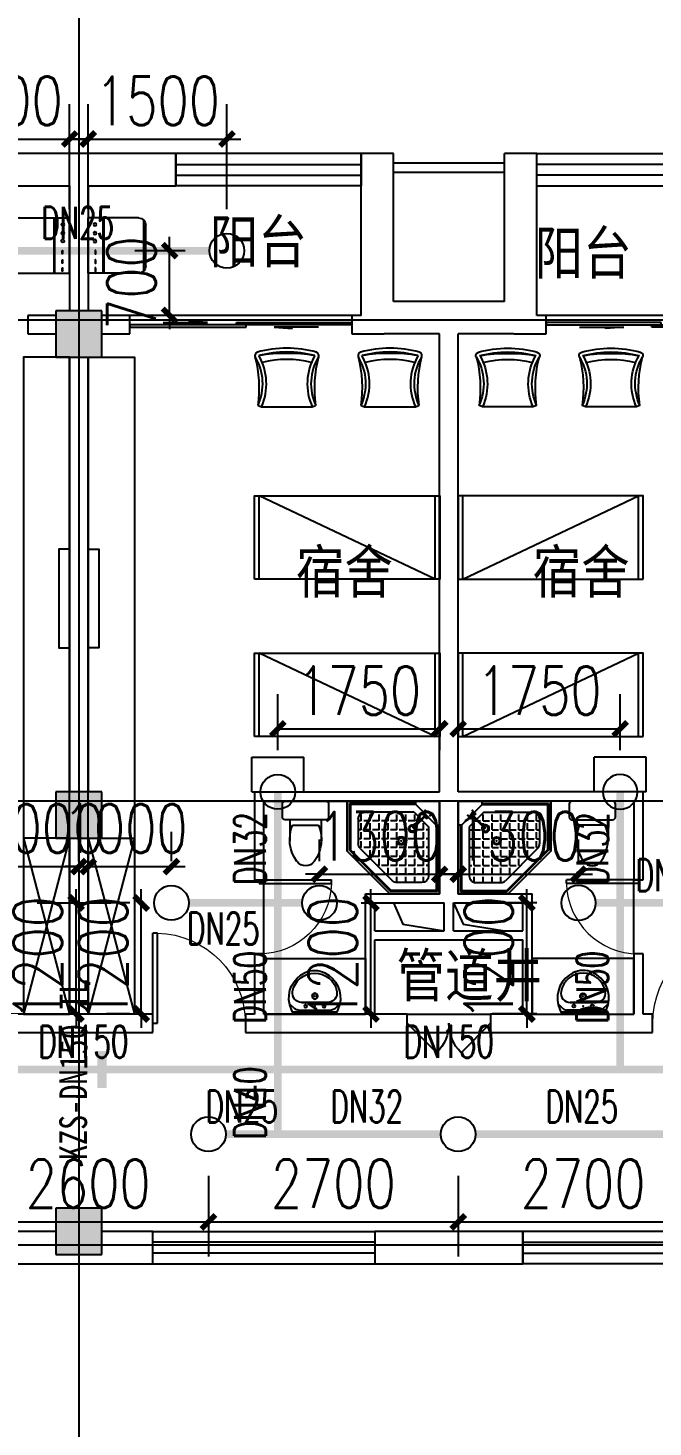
# Model space of a CAD drawing. Extents: x 0 to 2838408, y -923048 to 203859.
# Drawn here: x 2748213 to 2754969, y -343139 to -328018 of the extents above; entities that cross this region are included whole.
import ezdxf
from ezdxf.enums import TextEntityAlignment as Align

# ---------------------------------------------------------------- set-up
doc = ezdxf.new("R2010")
doc.units = 0
doc.header["$LTSCALE"] = 1000
for name, color, linetype in [('A-Fixt', 81, 'Continuous'), ('CLAYER', 7, 'Continuous'), ('COLUMN', 9, 'Continuous'), ('DIM_喷淋', 3, 'Continuous'), ('DOOR_FIRE', 4, 'Continuous'), ('DOTE', 8, 'Continuous'), ('E2-栏杆', 92, 'Continuous'), ('EQUIP_喷头', 7, 'Continuous'), ('PIPE-喷淋', 6, 'Continuous'), ('PUB_HATCH', 8, 'Continuous'), ('PUB_TEXT', 7, 'Continuous'), ('TEXT_喷淋', 7, 'Continuous'), ('TWT_DIM', 3, 'Continuous'), ('WALL', 9, 'Continuous'), ('WINDOW', 4, 'Continuous'), ('XREF', 8, 'Continuous'), ('抗震支吊架', 2, 'Continuous'), ('洁具', 213, 'Continuous'), ('配景', 3, 'Continuous')]:
    doc.layers.add(name, color=color, linetype=linetype)
doc.styles.add('_TCH_DIM_T3', font='SIMPLEX', dxfattribs={"width": 0.75, "bigfont": 'HZTXT'})
doc.styles.add('_TWT_PIPEDN', font='SIMPLEX', dxfattribs={"width": 0.8, "height": 2.3, "bigfont": 'HZTXT'})
doc.styles.add('kzcad', font='', dxfattribs={"width": 0.8})
doc.styles.get("Standard").update_dxf_attribs({"font": 'geniso.shx', "bigfont": 'hztxt.shx'})
doc.styles.get('kzcad').set_extended_font_data('SimSun')
doc.dimstyles.new('_TWT_ARCH&&150', dxfattribs={"dimtxt": 525, "dimasz": 150, "dimexe": 375, "dimexo": 450, "dimgap": 150, "dimtad": 1, "dimdec": 0, "dimzin": 0, "dimdsep": 46, "dimtxsty": '_TCH_DIM_T3', "dimblk": 'ARCHTICK', "dimcen": 0.09, "dimclrt": 7, "dimazin": 2, "dimtfac": 1, "dimtdec": 0, "dimtix": 1, "dimtmove": 2, "dimatfit": 3, "dimfxl": 1, "dimtolj": 1, "dimtzin": 0, "dimarcsym": 0})

# ---------------------------------------------------------------- blocks, each defined once
blk = doc.blocks.new('单人床')
at = {"layer": 'A-Fixt'}
for p, q in [((47774, 13973), (48674, 13973)), ((47774, 12073), (48674, 13973)), ((47774, 12073), (48674, 12073))]:
    blk.add_line(p, q, dxfattribs=at)
blk.add_lwpolyline([(47774, 14023), (48674, 14023), (48674, 12023), (47774, 12023), (47774, 14023)], dxfattribs=at)
blk = doc.blocks.new('CH_AP01')
for p, q in [((-311, 17), (-275, 0)), ((-275, 0), (275, 0)), ((275, 0), (311, 17))]:
    blk.add_line(p, q)
for centre, radius, start, end in [((0, -579), 1213, 74.7104, 105.2896), ((-307, 555), 37.8, 100.1859, 202.8359), ((-1658, 202), 1360, 352.1659, 14.4283), ((-824, 250), 563, 335.5038, 31.0903), ((0, -579), 1173, 75.0287, 104.9713), ((0, -1278), 1857, 80.611, 99.389), ((-824, 250), 603, 335.5038, 30.2691), ((0, -579), 1093, 75.8767, 104.1233), ((824, 250), 603, 149.7309, 204.4962), ((824, 250), 563, 148.9097, 204.4962), ((1658, 202), 1360, 165.5717, 187.8341), ((307, 555), 37.8, 337.1641, 79.8141)]:
    blk.add_arc(centre, radius, start, end)
blk = doc.blocks.new('A$C61295E98')
at = {"color": 3}
for p, q in [((544, 598), (0, 598)), ((0, 598), (0, 0)), ((161, 598), (161, 0)), ((170, 0), (170, 598)), ((603, 572), (603, 26)), ((624, 518), (624, 80)), ((544, 0), (0, 0))]:
    blk.add_line(p, q, dxfattribs=at)
for points in [[(82, 540), (75, 540), (75, 577), (82, 577)], [(82, 453), (75, 453), (75, 490), (82, 490)], [(82, 353), (75, 353), (75, 389), (82, 389)]]:
    blk.add_lwpolyline(points, close=True, dxfattribs=at)
for centre in [(74, 250), (74, 164), (74, 71)]:
    blk.add_circle(centre, 15.7, dxfattribs=at)
for centre, start, end in [((544, 518), 360, 90), ((544, 80), 270, 0)]:
    blk.add_arc(centre, 80, start, end, dxfattribs=at)
blk = doc.blocks.new('宿舍')
at = {"layer": 'A-Fixt'}
for p, q in [((47854, 13802), (48354, 15702)), ((48354, 13802), (47854, 15702)), ((47854, 13802), (48354, 13802))]:
    blk.add_line(p, q, dxfattribs=at)
for points in [[(47854, 8602), (48354, 8602), (48354, 15702), (47854, 15702)], [(47854, 10676), (47970, 10676), (47970, 11743), (47854, 11743)]]:
    blk.add_lwpolyline(points, close=True, dxfattribs=at)
at = {"xscale": -1, "rotation": 90}
for p in [(63677, 60475), (63677, 58775)]:
    blk.add_blockref('单人床', p, dxfattribs=at)
at = {"layer": 'A-Fixt', "xscale": -1, "rotation": 180}
for p in [(50002, 9140), (51117, 9140)]:
    blk.add_blockref('CH_AP01', p, dxfattribs=at)
at = {"layer": '配景', "color": 252}
blk.add_blockref('A$C61295E98', (47854, 7097), dxfattribs=at)
blk = doc.blocks.new('1F平面-CAD导入_dwg_Drawing4_t3_dwg_$plan$00001613-474159-1F-927810-1F')
at = {"layer": '洁具'}
for p, q in [((-200, 170), (-430, 170)), ((-30, 250), (-170, 250)), ((-260, -140), (-260, 140)), ((-200, -170), (-200, -220)), ((-170, -250), (-30, -250))]:
    blk.add_line(p, q, dxfattribs=at)
for points in [[(-200, 220), (-200, 170), (-200, -170), (-430, -170)], [(0, -220), (0, 220)]]:
    blk.add_lwpolyline(points, dxfattribs=at)
for centre, radius, start, end in [((-413, -227), 398, 67.4505, 126.6381), ((-170, 220), 30, 90, 180), ((-30, 220), 30, 0, 90), ((-590, 0), 110, 123.4509, 236.5491), ((-413, 227), 398, 233.3619, 292.5495), ((-170, -220), 30, 180, 270), ((-30, -220), 30, 270, 0)]:
    blk.add_arc(centre, radius, start, end, dxfattribs=at)
blk = doc.blocks.new('$lvtry$00000169')
at = {"color": 0}
for p, q in [((259, -36), (259, 0)), ((259, -36), (36, -259)), ((276, -120), (120, -276)), ((144, -151), (291, -298)), ((151, -144), (298, -291)), ((259, -24), (976, -24)), ((259, -36), (964, -36)), ((270, -213), (270, -143)), ((276, -120), (808, -120)), ((366, -213), (366, -143)), ((462, -213), (462, -143)), ((558, -213), (558, -143)), ((655, -213), (655, -143)), ((751, -213), (751, -143)), ((847, -213), (847, -143)), ((964, -36), (976, -24)), ((964, -36), (964, -525)), ((976, -24), (976, -530)), ((36, -259), (0, -259)), ((24, -259), (24, -976)), ((36, -259), (36, -964)), ((120, -276), (120, -808)), ((173, -309), (173, -239)), ((183, -213), (205, -213)), ((220, -213), (243, -213)), ((270, -213), (340, -213)), ((270, -263), (270, -239)), ((366, -213), (436, -213)), ((366, -309), (366, -239)), ((462, -213), (532, -213)), ((462, -309), (462, -239)), ((558, -213), (628, -213)), ((558, -309), (558, -239)), ((655, -213), (725, -213)), ((655, -309), (655, -239)), ((751, -213), (821, -213)), ((751, -309), (751, -239)), ((847, -213), (880, -213)), ((847, -309), (847, -239)), ((880, -192), (880, -460)), ((120, -309), (147, -309)), ((120, -405), (147, -405)), ((173, -309), (243, -309)), ((173, -405), (173, -335)), ((173, -405), (243, -405)), ((173, -501), (173, -431)), ((270, -405), (270, -335)), ((270, -405), (340, -405)), ((270, -501), (270, -431)), ((334, -309), (340, -309)), ((366, -309), (436, -309)), ((366, -405), (366, -335)), ((366, -405), (379, -405)), ((366, -501), (366, -431)), ((462, -309), (532, -309)), ((462, -405), (462, -335)), ((462, -405), (532, -405)), ((462, -501), (462, -431)), ((558, -309), (628, -309)), ((558, -405), (558, -335)), ((558, -405), (628, -405)), ((558, -501), (558, -431)), ((655, -309), (725, -309)), ((655, -405), (655, -335)), ((655, -405), (725, -405)), ((655, -501), (655, -431)), ((751, -309), (821, -309)), ((751, -405), (751, -335)), ((751, -405), (821, -405)), ((751, -501), (751, -431)), ((847, -309), (880, -309)), ((847, -405), (847, -335)), ((847, -405), (880, -405)), ((847, -501), (847, -431)), ((120, -501), (147, -501)), ((120, -598), (147, -598)), ((173, -501), (243, -501)), ((173, -598), (173, -528)), ((173, -598), (243, -598)), ((270, -501), (340, -501)), ((270, -598), (270, -528)), ((270, -598), (340, -598)), ((366, -501), (436, -501)), ((366, -598), (366, -528)), ((366, -598), (436, -598)), ((462, -501), (532, -501)), ((462, -598), (462, -528)), ((462, -598), (532, -598)), ((859, -511), (511, -859)), ((964, -525), (525, -964)), ((976, -530), (530, -976)), ((558, -501), (628, -501)), ((558, -598), (558, -528)), ((558, -598), (628, -598)), ((655, -501), (725, -501)), ((655, -598), (655, -528)), ((655, -598), (725, -598)), ((751, -501), (821, -501)), ((751, -598), (751, -528)), ((751, -598), (773, -598)), ((847, -501), (867, -501)), ((964, -525), (976, -530)), ((120, -694), (147, -694)), ((173, -694), (173, -624)), ((173, -694), (243, -694)), ((173, -790), (173, -720)), ((270, -694), (270, -624)), ((270, -694), (340, -694)), ((270, -790), (270, -720)), ((366, -694), (366, -624)), ((366, -694), (436, -694)), ((366, -790), (366, -720)), ((462, -694), (462, -624)), ((462, -694), (532, -694)), ((462, -790), (462, -720)), ((558, -694), (558, -624)), ((558, -694), (628, -694)), ((558, -790), (558, -720)), ((655, -694), (655, -624)), ((655, -694), (676, -694)), ((120, -790), (147, -790)), ((173, -790), (243, -790)), ((173, -878), (173, -816)), ((192, -880), (460, -880)), ((270, -790), (340, -790)), ((270, -880), (270, -816)), ((366, -790), (436, -790)), ((366, -880), (366, -816)), ((462, -790), (532, -790)), ((462, -880), (462, -816)), ((558, -790), (580, -790)), ((36, -964), (24, -976)), ((24, -976), (530, -976)), ((36, -964), (525, -964)), ((525, -964), (530, -976))]:
    blk.add_line(p, q, dxfattribs=at)
blk.add_lwpolyline([(0, 0), (0, -1000), (540, -1000), (1000, -540), (1000, 0)], close=True)
for points in [[(0, 0), (0, -1000)], [(0, 0), (1000, 0)], [(1000, 0), (1000, -540)], [(190, -136), (178, -148), (162, -132), (174, -121)], [(136, -190), (148, -178), (132, -162), (121, -174)], [(1000, -540), (540, -1000)], [(0, -1000), (540, -1000)]]:
    blk.add_lwpolyline(points, close=True, dxfattribs=at)
for radius in [43.8, 31.1]:
    blk.add_circle((416, -428), radius, dxfattribs=at)
for centre, radius, start, end in [((808, -192), 72, 0, 90), ((296, -296), 40.6, 142.583, 128.4197), ((296, -296), 28.6, 145.828, 125.6599), ((808, -460), 72, 315, 0), ((192, -808), 72, 180, 270), ((460, -808), 72, 270, 315)]:
    blk.add_arc(centre, radius, start, end, dxfattribs=at)
for p in [(156, -102, 0), (103, -156, 0), (416, -428, 0)]:
    blk.add_point(p, dxfattribs=at)
blk = doc.blocks.new('$lvtry$00000178')
at = {"color": 0}
for p, q in [((-238, 0), (238, 0)), ((-214, -36), (-272, -91)), ((-180, -23), (180, -23)), ((-142, -105), (140, -105)), ((140, -105), (-142, -105)), ((216, -37), (268, -91))]:
    blk.add_line(p, q, dxfattribs=at)
blk.add_lwpolyline([(-104, -430, 0.224698), (110, -425, 0.348046), (269, -79), (239, 0), (-241, 0), (-271, -79, 0.356844)], format="xyb", close=True, dxfattribs=at)
for centre, radius in [((-100, -65), 16.3), ((1, -172), 31.6), ((100, -65), 16.3)]:
    blk.add_circle(centre, radius, dxfattribs=at)
at = {"color": 0, "lineweight": 13}
blk.add_circle((1, -172), 23, dxfattribs=at)
at = {"color": 0}
for centre, radius, start, end in [((-142, -205), 100, 90, 190.5602), ((-180, -73), 50, 90, 133.181), ((140, -205), 100, 349.4398, 90), ((180, -73), 50, 44.5607, 90), ((-1, -179), 243, 190.5602, 349.4398)]:
    blk.add_arc(centre, radius, start, end, dxfattribs=at)
for p in [(0, -65), (1, -172)]:
    blk.add_point(p, dxfattribs=at)
blk = doc.blocks.new('A$C70365C93')
at = {"layer": '洁具'}
blk.add_lwpolyline([(-1900, 2300), (-1900, 1700), (-800, 1700), (-800, 2300)], close=True, dxfattribs=at)
blk.add_blockref('$lvtry$00000178', (-1350, 2280), dxfattribs=at)
at = {"layer": '洁具', "rotation": 180}
blk.add_blockref('$lvtry$00000169', (0, 0), dxfattribs=at)
at = {"layer": '洁具', "extrusion": (0, 0, -1), "xscale": -1, "zscale": -1, "rotation": 90}
blk.add_blockref('1F平面-CAD导入_dwg_Drawing4_t3_dwg_$plan$00001613-474159-1F-927810-1F', (1450, 0), dxfattribs=at)
blk = doc.blocks.new('$WINLIB2D$00000001')
at = {"color": 0}
for points in [[(-0.5, 0.5), (-0.5, -0.5)], [(-0.5, 0.5), (0.5, 0.5)], [(0.5, -0.5), (0.5, 0.5)], [(0.5, 0.1667), (-0.5, 0.1667)], [(0.5, -0.1667), (-0.5, -0.1667)], [(-0.5, -0.5), (0.5, -0.5)]]:
    blk.add_lwpolyline(points, dxfattribs=at)
blk = doc.blocks.new('$DorLib2D$00000131')
at = {"color": 0, "linetype": 'Continuous'}
for p, q in [((0.15, 0.125), (0.2319, 0.1973)), ((0.2319, 0.1973), (0.2319, 0.125)), ((-0.5, 0.125), (-0.5, 0)), ((0.0192, 0.125), (-0.5, 0.125)), ((0.0192, 0), (0.0192, 0.125)), ((0.35, 0.125), (0.15, 0.125)), ((-0.5, 0), (0.0192, 0)), ((-0.024, 0), (0.5, 0)), ((-0.024, -0.125), (-0.024, 0)), ((0.5, 0), (0.5, -0.125)), ((-0.35, -0.125), (-0.15, -0.125)), ((-0.2319, -0.1973), (-0.2319, -0.125)), ((-0.15, -0.125), (-0.2319, -0.1973)), ((0.5, -0.125), (-0.024, -0.125))]:
    blk.add_line(p, q, dxfattribs=at)
blk = doc.blocks.new('$DorLib2D$00000116')
at = {"color": 0}
for p, q in [((-0.5, 0), (-0.146, 0.354)), ((0.5, 0), (0.146, 0.354))]:
    blk.add_line(p, q, dxfattribs=at)
for centre, start, end in [((-0.5, 0), 0, 45), ((0.5, 0), 135, 180)]:
    blk.add_arc(centre, 0.5, start, end, dxfattribs=at)
blk = doc.blocks.new('$DorLib2D$00000001')
for p, q in [((0.45, 0.975), (0.5, 0.975)), ((0.45, 0), (0.45, 0.975)), ((0.5, 0), (0.5, 0.975)), ((0.5, 0), (0.45, 0))]:
    blk.add_line(p, q)
at = {"lineweight": 13}
blk.add_arc((0.475, 0), 0.975, 91.4693, 180, dxfattribs=at)
blk = doc.blocks.new('2F1')
at = {"layer": 'PUB_HATCH'}
for points in [[(2412466.7, -331075.2), (2412466.7, -331575.2), (2412966.7, -331575.2), (2412966.7, -331075.2)], [(2412466.7, -336275.2), (2412466.7, -336775.2), (2412966.7, -336775.2), (2412966.7, -336275.2)], [(2412466.7, -340775.2), (2412466.7, -341275.2), (2412966.7, -341275.2), (2412966.7, -340775.2)]]:
    blk.add_hatch(color=256, dxfattribs=at).paths.add_polyline_path(points)
for points in [[(2416116.7, -337475.2), (2416220.3, -337705.5), (2416666.7, -337775.2)], [(2416766.7, -337475.2), (2416870.3, -337705.5), (2417316.7, -337775.2)]]:
    blk.add_lwpolyline(points)
at = {"layer": 'COLUMN'}
for p, q in [((2412466.7, -331075.2), (2412466.7, -331575.2)), ((2412966.7, -331075.2), (2412466.7, -331075.2)), ((2412966.7, -331575.2), (2412966.7, -331075.2)), ((2412466.7, -331575.2), (2412966.7, -331575.2)), ((2412466.7, -336275.2), (2412466.7, -336775.2)), ((2412966.7, -336275.2), (2412466.7, -336275.2)), ((2412966.7, -336775.2), (2412966.7, -336275.2)), ((2412466.7, -336775.2), (2412966.7, -336775.2)), ((2412466.7, -340775.2), (2412466.7, -341275.2)), ((2412966.7, -340775.2), (2412466.7, -340775.2)), ((2412966.7, -341275.2), (2412966.7, -340775.2)), ((2412466.7, -341275.2), (2412966.7, -341275.2))]:
    blk.add_line(p, q, dxfattribs=at)
at = {"layer": 'DOOR_FIRE'}
for p, q in [((2416266.7, -338675.2), (2417166.7, -338675.2)), ((2416266.7, -338875.2), (2417166.7, -338875.2))]:
    blk.add_line(p, q, dxfattribs=at)
at = {"layer": 'DOTE'}
for p, q in [((2412716.7, -327575.2), (2412716.7, -410775.2)), ((2453916.7, -331175.2), (2343216.7, -331175.2)), ((2453916.7, -331175.2), (2343216.7, -331175.2)), ((2453916.7, -336375.2), (2343216.7, -336375.2)), ((2453916.7, -341175.2), (2343216.7, -341175.2))]:
    blk.add_line(p, q, dxfattribs=at)
at = {"layer": 'E2-栏杆'}
for points in [[(2416116.7, -329475.2), (2417316.7, -329475.2)], [(2416116.7, -329575.2), (2417316.7, -329575.2)]]:
    blk.add_lwpolyline(points, dxfattribs=at)
at = {"layer": 'WALL'}
for p, q in [((2412716.7, -329375.2), (2411666.7, -329375.2)), ((2413766.7, -329375.2), (2412716.7, -329375.2)), ((2413766.7, -329725.2), (2413766.7, -329375.2)), ((2416116.7, -329375.2), (2415766.7, -329375.2)), ((2415766.7, -329375.2), (2415766.7, -329725.2)), ((2416116.7, -330975.2), (2416116.7, -329375.2)), ((2417666.7, -329375.2), (2417316.7, -329375.2)), ((2417316.7, -330975.2), (2417316.7, -329375.2)), ((2417666.7, -329725.2), (2417666.7, -329375.2)), ((2411666.7, -329725.2), (2412616.7, -329725.2)), ((2412616.7, -329725.2), (2412616.7, -331075.2)), ((2412816.7, -329725.2), (2413766.7, -329725.2)), ((2412816.7, -329725.2), (2412816.7, -331075.2)), ((2415766.7, -331125.2), (2415766.7, -329725.2)), ((2417666.7, -331125.2), (2417666.7, -329725.2)), ((2416716.7, -330975.2), (2416116.7, -330975.2)), ((2417316.7, -330975.2), (2416716.7, -330975.2)), ((2412466.7, -331125.2), (2412166.7, -331125.2)), ((2412166.7, -331125.2), (2412166.7, -331325.2)), ((2413266.7, -331125.2), (2412966.7, -331125.2)), ((2413266.7, -331325.2), (2413266.7, -331125.2)), ((2415766.7, -331125.2), (2415666.7, -331125.2)), ((2415666.7, -331125.2), (2415666.7, -331325.2)), ((2417766.7, -331125.2), (2417666.7, -331125.2)), ((2417766.7, -331325.2), (2417766.7, -331125.2)), ((2412166.7, -331325.2), (2412466.7, -331325.2)), ((2412966.7, -331325.2), (2413266.7, -331325.2)), ((2415666.7, -331325.2), (2416016.7, -331325.2)), ((2416616.7, -331325.2), (2416016.7, -331325.2)), ((2416616.7, -336275.2), (2416616.7, -331325.2)), ((2417416.7, -331325.2), (2416816.7, -331325.2)), ((2416816.7, -336275.2), (2416816.7, -331325.2)), ((2417416.7, -331325.2), (2417766.7, -331325.2)), ((2412616.7, -331575.2), (2412616.7, -336275.2)), ((2412816.7, -331575.2), (2412816.7, -336275.2)), ((2414616.7, -336275.2), (2416616.7, -336275.2)), ((2414616.7, -336275.2), (2414616.7, -337225.2)), ((2418816.7, -336275.2), (2416816.7, -336275.2)), ((2418816.7, -337225.2), (2418816.7, -336275.2)), ((2414716.7, -336375.2), (2416616.7, -336375.2)), ((2414716.7, -337225.2), (2414716.7, -336375.2)), ((2416616.7, -337375.2), (2416616.7, -336375.2)), ((2416816.7, -337375.2), (2416816.7, -336375.2)), ((2418716.7, -336375.2), (2416816.7, -336375.2)), ((2418716.7, -336375.2), (2418716.7, -337225.2)), ((2412616.7, -336775.2), (2412616.7, -338675.2)), ((2412816.7, -336775.2), (2412816.7, -338675.2)), ((2414616.7, -337225.2), (2414716.7, -337225.2)), ((2418716.7, -337225.2), (2418816.7, -337225.2)), ((2415816.7, -337375.2), (2416616.7, -337375.2)), ((2415816.7, -337875.2), (2415816.7, -337375.2)), ((2415916.7, -337475.2), (2416666.7, -337475.2)), ((2415916.7, -337775.2), (2415916.7, -337475.2)), ((2416666.7, -337775.2), (2416666.7, -337475.2)), ((2416766.7, -337475.2), (2417516.7, -337475.2)), ((2416766.7, -337775.2), (2416766.7, -337475.2)), ((2416816.7, -337375.2), (2417616.7, -337375.2)), ((2417516.7, -337775.2), (2417516.7, -337475.2)), ((2417616.7, -337875.2), (2417616.7, -337375.2)), ((2415916.7, -337775.2), (2416666.7, -337775.2)), ((2416766.7, -337775.2), (2417516.7, -337775.2)), ((2415816.7, -338675.2), (2415816.7, -337875.2)), ((2415916.7, -337875.2), (2416716.7, -337875.2)), ((2415916.7, -338675.2), (2415916.7, -337875.2)), ((2416716.7, -337875.2), (2417516.7, -337875.2)), ((2417516.7, -338675.2), (2417516.7, -337875.2)), ((2417616.7, -338675.2), (2417616.7, -337875.2)), ((2414716.7, -338025.2), (2414616.7, -338025.2)), ((2414616.7, -338025.2), (2414616.7, -338675.2)), ((2414716.7, -338675.2), (2414716.7, -338025.2)), ((2418816.7, -338025.2), (2418716.7, -338025.2)), ((2418716.7, -338025.2), (2418716.7, -338675.2)), ((2418816.7, -338675.2), (2418816.7, -338025.2)), ((2412616.7, -338675.2), (2411916.7, -338675.2)), ((2413516.7, -338675.2), (2412816.7, -338675.2)), ((2413516.7, -338875.2), (2413516.7, -338675.2)), ((2414616.7, -338675.2), (2414516.7, -338675.2)), ((2414516.7, -338675.2), (2414516.7, -338875.2)), ((2414716.7, -338675.2), (2415816.7, -338675.2)), ((2416266.7, -338675.2), (2415916.7, -338675.2)), ((2416266.7, -338875.2), (2416266.7, -338675.2)), ((2417516.7, -338675.2), (2417166.7, -338675.2)), ((2417166.7, -338675.2), (2417166.7, -338875.2)), ((2417616.7, -338675.2), (2418716.7, -338675.2)), ((2418916.7, -338675.2), (2418816.7, -338675.2)), ((2418916.7, -338875.2), (2418916.7, -338675.2)), ((2411916.7, -338875.2), (2412716.7, -338875.2)), ((2412716.7, -338875.2), (2413516.7, -338875.2)), ((2414516.7, -338875.2), (2414616.7, -338875.2)), ((2414616.7, -338875.2), (2415816.7, -338875.2)), ((2415816.7, -338875.2), (2416266.7, -338875.2)), ((2417166.7, -338875.2), (2417616.7, -338875.2)), ((2417616.7, -338875.2), (2418816.7, -338875.2)), ((2418816.7, -338875.2), (2418916.7, -338875.2)), ((2412466.7, -341025.2), (2411916.7, -341025.2)), ((2413516.7, -341025.2), (2412966.7, -341025.2)), ((2413516.7, -341375.2), (2413516.7, -341025.2)), ((2417516.7, -341025.2), (2415916.7, -341025.2)), ((2415916.7, -341025.2), (2415916.7, -341375.2)), ((2417516.7, -341375.2), (2417516.7, -341025.2)), ((2411916.7, -341375.2), (2412716.7, -341375.2)), ((2412716.7, -341375.2), (2413516.7, -341375.2)), ((2415916.7, -341375.2), (2417516.7, -341375.2))]:
    blk.add_line(p, q, dxfattribs=at)
at = {"layer": 'WINDOW'}
for p, q in [((2415666.7, -331125.2), (2413266.7, -331125.2)), ((2420166.7, -331125.2), (2417766.7, -331125.2)), ((2414716.7, -338025.2), (2414716.7, -337225.2)), ((2418716.7, -338025.2), (2418716.7, -337225.2))]:
    blk.add_line(p, q, dxfattribs=at)
at = {"rotation": 180}
for name, p in [('宿舍', (2460470.6, -322973.6)), ('宿舍', (2468470.6, -322973.6)), ('A$C70365C93', (2416816.7, -336375.2))]:
    blk.add_blockref(name, p, dxfattribs=at)
at = {"xscale": -1, "rotation": 180}
for name, p in [('宿舍', (2364962.9, -322973.6)), ('A$C70365C93', (2416616.7, -336375.2))]:
    blk.add_blockref(name, p, dxfattribs=at)
at = {"layer": 'DOOR_FIRE', "xscale": 900, "yscale": -900, "zscale": 200}
blk.add_blockref('$DorLib2D$00000116', (2416716.7, -338775.2), dxfattribs=at)
at = {"layer": 'WINDOW'}
for name, p, xscale, yscale, zscale, rotation in [('$WINLIB2D$00000001', (2414766.7, -329550.2), 2000, 350, 2000, 180), ('$DorLib2D$00000131', (2414466.7, -331225.2), 2400, -200, 2400, 180), ('$DorLib2D$00000131', (2418966.7, -331225.2), -2400, -200, -2400, 180), ('$DorLib2D$00000001', (2414666.7, -337625.2), 800, -800, 800, 90), ('$DorLib2D$00000001', (2418766.7, -337625.2), 800, 800, 800, 90)]:
    blk.add_blockref(name, p, dxfattribs=dict(at, xscale=xscale, yscale=yscale, zscale=zscale, rotation=rotation))
for name, p, xscale, yscale, zscale in [('$WINLIB2D$00000001', (2418666.7, -329550.2), 2000, -350, 2000), ('$DorLib2D$00000001', (2414016.7, -338775.2), -1000, 1000, -1000), ('$DorLib2D$00000001', (2419416.7, -338775.2), 1000, 1000, 1000), ('$WINLIB2D$00000001', (2414716.7, -341200.2), 2400, -350, 2400), ('$WINLIB2D$00000001', (2418716.7, -341200.2), -2400, -350, -2400)]:
    blk.add_blockref(name, p, dxfattribs=dict(at, xscale=xscale, yscale=yscale, zscale=zscale))
at = {"layer": 'CLAYER'}
blk.add_text('管道井', height=525, dxfattribs=at).set_placement((2416149.1, -338538.2))
at = {"layer": 'PUB_TEXT'}
for s, p in [('阳台', (2414131.5, -330607.1)), ('阳台', (2417643.2, -330729.3)), ('宿舍', (2415062.1, -334174.9)), ('宿舍', (2417620.8, -334174.9))]:
    blk.add_text(s, height=525, dxfattribs=at).set_placement(p)
blk = doc.blocks.new('_ArchTick')
at = {"color": 0, "linetype": 'ByBlock', "const_width": 0.4}
blk.add_lwpolyline([(-0.5, -0.5), (0.5, 0.5)], dxfattribs=at)
blk = doc.blocks.new('*D1830')
at = {"layer": 'Defpoints', "color": 0, "linetype": 'ByBlock', "transparency": 16777216}
for p in [(2750363, -329218), (2748863, -330425), (2750363, -330425)]:
    blk.add_point(p, dxfattribs=at)
at = {"layer": 'TWT_DIM', "color": 0, "linetype": 'ByBlock', "lineweight": -2, "transparency": 16777216}
for p, q in [((2748863, -329975), (2748863, -328843)), ((2750363, -329975), (2750363, -328843)), ((2748863, -329218), (2748713, -329218)), ((2748863, -329218), (2750363, -329218)), ((2750363, -329218), (2750513, -329218))]:
    blk.add_line(p, q, dxfattribs=at)
at = {"layer": 'TWT_DIM', "color": 0, "linetype": 'ByBlock', "lineweight": -2, "transparency": 16777216, "xscale": 150, "yscale": 150, "zscale": 150}
blk.add_blockref('_ArchTick', (2748863, -329218), dxfattribs=at)
at = {"layer": 'TWT_DIM', "color": 0, "linetype": 'ByBlock', "lineweight": -2, "transparency": 16777216, "xscale": 150, "yscale": 150, "zscale": 150, "rotation": 180}
blk.add_blockref('_ArchTick', (2750363, -329218), dxfattribs=at)
at = {"layer": 'TWT_DIM', "color": 7, "linetype": 'ByBlock', "transparency": 16777216, "insert": (2749613, -328805), "char_height": 525, "attachment_point": 5, "style": '_TCH_DIM_T3'}
blk.add_mtext('\\A1;1500', dxfattribs=at)
blk = doc.blocks.new('*D1831')
at = {"layer": 'Defpoints', "color": 0, "linetype": 'ByBlock', "transparency": 16777216}
for p in [(2749744, -330425), (2750363, -330425), (2750363, -331125)]:
    blk.add_point(p, dxfattribs=at)
at = {"layer": 'TWT_DIM', "color": 0, "linetype": 'ByBlock', "lineweight": -2, "transparency": 16777216}
for p, q in [((2749744, -330425), (2749744, -330275)), ((2749913, -330425), (2749369, -330425)), ((2749744, -331125), (2749744, -330425)), ((2749913, -331125), (2749369, -331125)), ((2749744, -331125), (2749744, -331275))]:
    blk.add_line(p, q, dxfattribs=at)
at = {"layer": 'TWT_DIM', "color": 0, "linetype": 'ByBlock', "lineweight": -2, "transparency": 16777216, "xscale": 150, "yscale": 150, "zscale": 150}
for p, rotation in [((2749744, -330425), 270), ((2749744, -331125), 90)]:
    blk.add_blockref('_ArchTick', p, dxfattribs=dict(at, rotation=rotation))
at = {"layer": 'TWT_DIM', "color": 7, "linetype": 'ByBlock', "transparency": 16777216, "insert": (2749331, -330775), "char_height": 525, "attachment_point": 5, "rotation": 90, "style": '_TCH_DIM_T3'}
blk.add_mtext('\\A1;700', dxfattribs=at)
blk = doc.blocks.new('*D1832')
at = {"layer": 'Defpoints', "color": 0, "linetype": 'ByBlock', "transparency": 16777216}
for p in [(2754163, -337165), (2752863, -337475), (2754163, -337475)]:
    blk.add_point(p, dxfattribs=at)
at = {"layer": 'TWT_DIM', "color": 0, "linetype": 'ByBlock', "lineweight": -2, "transparency": 16777216}
for p, q in [((2752863, -337025), (2752863, -336790)), ((2754163, -337025), (2754163, -336790)), ((2752863, -337165), (2752713, -337165)), ((2752863, -337165), (2754163, -337165)), ((2754163, -337165), (2754313, -337165))]:
    blk.add_line(p, q, dxfattribs=at)
at = {"layer": 'TWT_DIM', "color": 0, "linetype": 'ByBlock', "lineweight": -2, "transparency": 16777216, "xscale": 150, "yscale": 150, "zscale": 150}
blk.add_blockref('_ArchTick', (2752863, -337165), dxfattribs=at)
at = {"layer": 'TWT_DIM', "color": 0, "linetype": 'ByBlock', "lineweight": -2, "transparency": 16777216, "xscale": 150, "yscale": 150, "zscale": 150, "rotation": 180}
blk.add_blockref('_ArchTick', (2754163, -337165), dxfattribs=at)
at = {"layer": 'TWT_DIM', "color": 7, "linetype": 'ByBlock', "transparency": 16777216, "insert": (2753513, -336753), "char_height": 525, "attachment_point": 5, "style": '_TCH_DIM_T3'}
blk.add_mtext('\\A1;1300', dxfattribs=at)
blk = doc.blocks.new('*D1833')
at = {"layer": 'Defpoints', "color": 0, "linetype": 'ByBlock', "transparency": 16777216}
for p in [(2752663, -337165), (2751363, -337475), (2752663, -337475)]:
    blk.add_point(p, dxfattribs=at)
at = {"layer": 'TWT_DIM', "color": 0, "linetype": 'ByBlock', "lineweight": -2, "transparency": 16777216}
for p, q in [((2751363, -337025), (2751363, -336790)), ((2752663, -337025), (2752663, -336790)), ((2751363, -337165), (2751213, -337165)), ((2751363, -337165), (2752663, -337165)), ((2752663, -337165), (2752813, -337165))]:
    blk.add_line(p, q, dxfattribs=at)
at = {"layer": 'TWT_DIM', "color": 0, "linetype": 'ByBlock', "lineweight": -2, "transparency": 16777216, "xscale": 150, "yscale": 150, "zscale": 150}
blk.add_blockref('_ArchTick', (2751363, -337165), dxfattribs=at)
at = {"layer": 'TWT_DIM', "color": 0, "linetype": 'ByBlock', "lineweight": -2, "transparency": 16777216, "xscale": 150, "yscale": 150, "zscale": 150, "rotation": 180}
blk.add_blockref('_ArchTick', (2752663, -337165), dxfattribs=at)
at = {"layer": 'TWT_DIM', "color": 7, "linetype": 'ByBlock', "transparency": 16777216, "insert": (2752013, -336753), "char_height": 525, "attachment_point": 5, "style": '_TCH_DIM_T3'}
blk.add_mtext('\\A1;1300', dxfattribs=at)
blk = doc.blocks.new('*D1836')
at = {"layer": 'Defpoints', "color": 0, "linetype": 'ByBlock', "transparency": 16777216}
for p in [(2754613, -335593), (2752863, -336275), (2754613, -336275)]:
    blk.add_point(p, dxfattribs=at)
at = {"layer": 'TWT_DIM', "color": 0, "linetype": 'ByBlock', "lineweight": -2, "transparency": 16777216}
for p, q in [((2752863, -335825), (2752863, -335218)), ((2754613, -335825), (2754613, -335218)), ((2752863, -335593), (2754613, -335593))]:
    blk.add_line(p, q, dxfattribs=at)
at = {"layer": 'TWT_DIM', "color": 0, "linetype": 'ByBlock', "lineweight": -2, "transparency": 16777216, "xscale": 150, "yscale": 150, "zscale": 150, "rotation": 180}
blk.add_blockref('_ArchTick', (2752863, -335593), dxfattribs=at)
at = {"layer": 'TWT_DIM', "color": 0, "linetype": 'ByBlock', "lineweight": -2, "transparency": 16777216, "xscale": 150, "yscale": 150, "zscale": 150}
blk.add_blockref('_ArchTick', (2754613, -335593), dxfattribs=at)
at = {"layer": 'TWT_DIM', "color": 7, "linetype": 'ByBlock', "transparency": 16777216, "insert": (2753738, -335180), "char_height": 525, "attachment_point": 5, "style": '_TCH_DIM_T3'}
blk.add_mtext('\\A1;1750', dxfattribs=at)
blk = doc.blocks.new('*D1838')
at = {"layer": 'Defpoints', "color": 0, "linetype": 'ByBlock', "transparency": 16777216}
for p in [(2753605, -337475), (2754163, -337475), (2754163, -338675)]:
    blk.add_point(p, dxfattribs=at)
at = {"layer": 'TWT_DIM', "color": 0, "linetype": 'ByBlock', "lineweight": -2, "transparency": 16777216}
for p, q in [((2753605, -337475), (2753605, -337325)), ((2753713, -337475), (2753230, -337475)), ((2753605, -338675), (2753605, -337475)), ((2753713, -338675), (2753230, -338675)), ((2753605, -338675), (2753605, -338825))]:
    blk.add_line(p, q, dxfattribs=at)
at = {"layer": 'TWT_DIM', "color": 0, "linetype": 'ByBlock', "lineweight": -2, "transparency": 16777216, "xscale": 150, "yscale": 150, "zscale": 150}
for p, rotation in [((2753605, -337475), 270), ((2753605, -338675), 90)]:
    blk.add_blockref('_ArchTick', p, dxfattribs=dict(at, rotation=rotation))
at = {"layer": 'TWT_DIM', "color": 7, "linetype": 'ByBlock', "transparency": 16777216, "insert": (2753192, -338075), "char_height": 525, "attachment_point": 5, "rotation": 90, "style": '_TCH_DIM_T3'}
blk.add_mtext('\\A1;1200', dxfattribs=at)
blk = doc.blocks.new('*D1840')
at = {"layer": 'Defpoints', "color": 0, "linetype": 'ByBlock', "transparency": 16777216}
for p in [(2752663, -335593), (2750913, -336275), (2752663, -336275)]:
    blk.add_point(p, dxfattribs=at)
at = {"layer": 'TWT_DIM', "color": 0, "linetype": 'ByBlock', "lineweight": -2, "transparency": 16777216}
for p, q in [((2750913, -335825), (2750913, -335218)), ((2752663, -335825), (2752663, -335218)), ((2750913, -335593), (2752663, -335593))]:
    blk.add_line(p, q, dxfattribs=at)
at = {"layer": 'TWT_DIM', "color": 0, "linetype": 'ByBlock', "lineweight": -2, "transparency": 16777216, "xscale": 150, "yscale": 150, "zscale": 150, "rotation": 180}
blk.add_blockref('_ArchTick', (2750913, -335593), dxfattribs=at)
at = {"layer": 'TWT_DIM', "color": 0, "linetype": 'ByBlock', "lineweight": -2, "transparency": 16777216, "xscale": 150, "yscale": 150, "zscale": 150}
blk.add_blockref('_ArchTick', (2752663, -335593), dxfattribs=at)
at = {"layer": 'TWT_DIM', "color": 7, "linetype": 'ByBlock', "transparency": 16777216, "insert": (2751788, -335180), "char_height": 525, "attachment_point": 5, "style": '_TCH_DIM_T3'}
blk.add_mtext('\\A1;1750', dxfattribs=at)
blk = doc.blocks.new('*D1841')
at = {"layer": 'Defpoints', "color": 0, "linetype": 'ByBlock', "transparency": 16777216}
for p in [(2749763, -337082), (2748763, -337475), (2749763, -337475)]:
    blk.add_point(p, dxfattribs=at)
at = {"layer": 'TWT_DIM', "color": 0, "linetype": 'ByBlock', "lineweight": -2, "transparency": 16777216}
for p, q in [((2748763, -337025), (2748763, -336707)), ((2749763, -337025), (2749763, -336707)), ((2748763, -337082), (2748613, -337082)), ((2748763, -337082), (2749763, -337082)), ((2749763, -337082), (2749913, -337082))]:
    blk.add_line(p, q, dxfattribs=at)
at = {"layer": 'TWT_DIM', "color": 0, "linetype": 'ByBlock', "lineweight": -2, "transparency": 16777216, "xscale": 150, "yscale": 150, "zscale": 150}
blk.add_blockref('_ArchTick', (2748763, -337082), dxfattribs=at)
at = {"layer": 'TWT_DIM', "color": 0, "linetype": 'ByBlock', "lineweight": -2, "transparency": 16777216, "xscale": 150, "yscale": 150, "zscale": 150, "rotation": 180}
blk.add_blockref('_ArchTick', (2749763, -337082), dxfattribs=at)
at = {"layer": 'TWT_DIM', "color": 7, "linetype": 'ByBlock', "transparency": 16777216, "insert": (2749263, -336669), "char_height": 525, "attachment_point": 5, "style": '_TCH_DIM_T3'}
blk.add_mtext('\\A1;1000', dxfattribs=at)
blk = doc.blocks.new('*D1842')
at = {"layer": 'Defpoints', "color": 0, "linetype": 'ByBlock', "transparency": 16777216}
for p in [(2751363, -337475), (2751920, -337475), (2751363, -338675)]:
    blk.add_point(p, dxfattribs=at)
at = {"layer": 'TWT_DIM', "color": 0, "linetype": 'ByBlock', "lineweight": -2, "transparency": 16777216}
for p, q in [((2751920, -337475), (2751920, -337325)), ((2751813, -337475), (2752295, -337475)), ((2751920, -338675), (2751920, -337475)), ((2751813, -338675), (2752295, -338675)), ((2751920, -338675), (2751920, -338825))]:
    blk.add_line(p, q, dxfattribs=at)
at = {"layer": 'TWT_DIM', "color": 0, "linetype": 'ByBlock', "lineweight": -2, "transparency": 16777216, "xscale": 150, "yscale": 150, "zscale": 150}
for p, rotation in [((2751920, -337475), 270), ((2751920, -338675), 90)]:
    blk.add_blockref('_ArchTick', p, dxfattribs=dict(at, rotation=rotation))
at = {"layer": 'TWT_DIM', "color": 7, "linetype": 'ByBlock', "transparency": 16777216, "insert": (2751508, -338075), "char_height": 525, "attachment_point": 5, "rotation": 90, "style": '_TCH_DIM_T3'}
blk.add_mtext('\\A1;1200', dxfattribs=at)
blk = doc.blocks.new('*D1843')
at = {"layer": 'Defpoints', "color": 0, "linetype": 'ByBlock', "transparency": 16777216}
for p in [(2749436, -337475), (2749763, -337475), (2749763, -338675)]:
    blk.add_point(p, dxfattribs=at)
at = {"layer": 'TWT_DIM', "color": 0, "linetype": 'ByBlock', "lineweight": -2, "transparency": 16777216}
for p, q in [((2749436, -337475), (2749436, -337325)), ((2749313, -337475), (2749061, -337475)), ((2749436, -338675), (2749436, -337475)), ((2749313, -338675), (2749061, -338675)), ((2749436, -338675), (2749436, -338825))]:
    blk.add_line(p, q, dxfattribs=at)
at = {"layer": 'TWT_DIM', "color": 0, "linetype": 'ByBlock', "lineweight": -2, "transparency": 16777216, "xscale": 150, "yscale": 150, "zscale": 150}
for p, rotation in [((2749436, -337475), 270), ((2749436, -338675), 90)]:
    blk.add_blockref('_ArchTick', p, dxfattribs=dict(at, rotation=rotation))
at = {"layer": 'TWT_DIM', "color": 7, "linetype": 'ByBlock', "transparency": 16777216, "insert": (2749024, -338075), "char_height": 525, "attachment_point": 5, "rotation": 90, "style": '_TCH_DIM_T3'}
blk.add_mtext('\\A1;1200', dxfattribs=at)
blk = doc.blocks.new('*D1848')
at = {"layer": 'Defpoints', "color": 0, "linetype": 'ByBlock', "transparency": 16777216}
for p in [(2748663, -329218), (2747163, -330425), (2748663, -330425)]:
    blk.add_point(p, dxfattribs=at)
at = {"layer": 'TWT_DIM', "color": 0, "linetype": 'ByBlock', "lineweight": -2, "transparency": 16777216}
for p, q in [((2747163, -329975), (2747163, -328843)), ((2748663, -329975), (2748663, -328843)), ((2747163, -329218), (2747013, -329218)), ((2747163, -329218), (2748663, -329218)), ((2748663, -329218), (2748813, -329218))]:
    blk.add_line(p, q, dxfattribs=at)
at = {"layer": 'TWT_DIM', "color": 0, "linetype": 'ByBlock', "lineweight": -2, "transparency": 16777216, "xscale": 150, "yscale": 150, "zscale": 150}
blk.add_blockref('_ArchTick', (2747163, -329218), dxfattribs=at)
at = {"layer": 'TWT_DIM', "color": 0, "linetype": 'ByBlock', "lineweight": -2, "transparency": 16777216, "xscale": 150, "yscale": 150, "zscale": 150, "rotation": 180}
blk.add_blockref('_ArchTick', (2748663, -329218), dxfattribs=at)
at = {"layer": 'TWT_DIM', "color": 7, "linetype": 'ByBlock', "transparency": 16777216, "insert": (2747913, -328805), "char_height": 525, "attachment_point": 5, "style": '_TCH_DIM_T3'}
blk.add_mtext('\\A1;1500', dxfattribs=at)
blk = doc.blocks.new('*D1851')
at = {"layer": 'Defpoints', "color": 0, "linetype": 'ByBlock', "transparency": 16777216}
for p in [(2748863, -337082), (2747863, -337475), (2748863, -337475)]:
    blk.add_point(p, dxfattribs=at)
at = {"layer": 'TWT_DIM', "color": 0, "linetype": 'ByBlock', "lineweight": -2, "transparency": 16777216}
for p, q in [((2747863, -337025), (2747863, -336707)), ((2748863, -337025), (2748863, -336707)), ((2747863, -337082), (2747713, -337082)), ((2747863, -337082), (2748863, -337082)), ((2748863, -337082), (2749013, -337082))]:
    blk.add_line(p, q, dxfattribs=at)
at = {"layer": 'TWT_DIM', "color": 0, "linetype": 'ByBlock', "lineweight": -2, "transparency": 16777216, "xscale": 150, "yscale": 150, "zscale": 150}
blk.add_blockref('_ArchTick', (2747863, -337082), dxfattribs=at)
at = {"layer": 'TWT_DIM', "color": 0, "linetype": 'ByBlock', "lineweight": -2, "transparency": 16777216, "xscale": 150, "yscale": 150, "zscale": 150, "rotation": 180}
blk.add_blockref('_ArchTick', (2748863, -337082), dxfattribs=at)
at = {"layer": 'TWT_DIM', "color": 7, "linetype": 'ByBlock', "transparency": 16777216, "insert": (2748363, -336669), "char_height": 525, "attachment_point": 5, "style": '_TCH_DIM_T3'}
blk.add_mtext('\\A1;1000', dxfattribs=at)
blk = doc.blocks.new('*D1853')
at = {"layer": 'Defpoints', "color": 0, "linetype": 'ByBlock', "transparency": 16777216}
for p in [(2747863, -337475), (2748732, -337475), (2747863, -338675)]:
    blk.add_point(p, dxfattribs=at)
at = {"layer": 'TWT_DIM', "color": 0, "linetype": 'ByBlock', "lineweight": -2, "transparency": 16777216}
for p, q in [((2748732, -337475), (2748732, -337325)), ((2748313, -337475), (2749107, -337475)), ((2748732, -338675), (2748732, -337475)), ((2748313, -338675), (2749107, -338675)), ((2748732, -338675), (2748732, -338825))]:
    blk.add_line(p, q, dxfattribs=at)
at = {"layer": 'TWT_DIM', "color": 0, "linetype": 'ByBlock', "lineweight": -2, "transparency": 16777216, "xscale": 150, "yscale": 150, "zscale": 150}
for p, rotation in [((2748732, -337475), 270), ((2748732, -338675), 90)]:
    blk.add_blockref('_ArchTick', p, dxfattribs=dict(at, rotation=rotation))
at = {"layer": 'TWT_DIM', "color": 7, "linetype": 'ByBlock', "transparency": 16777216, "insert": (2748319, -338075), "char_height": 525, "attachment_point": 5, "rotation": 90, "style": '_TCH_DIM_T3'}
blk.add_mtext('\\A1;1200', dxfattribs=at)
blk = doc.blocks.new('*D2015')
at = {"layer": 'Defpoints', "color": 0, "linetype": 'ByBlock', "transparency": 16777216}
for p in [(2752863, -339975), (2755563, -339975), (2755563, -340922)]:
    blk.add_point(p, dxfattribs=at)
at = {"layer": 'DIM_喷淋', "color": 0, "linetype": 'ByBlock', "lineweight": -2, "transparency": 16777216}
for p, q in [((2752863, -340425), (2752863, -341297)), ((2755563, -340425), (2755563, -341297)), ((2752863, -340922), (2755563, -340922))]:
    blk.add_line(p, q, dxfattribs=at)
at = {"layer": 'DIM_喷淋', "color": 0, "linetype": 'ByBlock', "lineweight": -2, "transparency": 16777216, "xscale": 150, "yscale": 150, "zscale": 150, "rotation": 180}
blk.add_blockref('_ArchTick', (2752863, -340922), dxfattribs=at)
at = {"layer": 'DIM_喷淋', "color": 0, "linetype": 'ByBlock', "lineweight": -2, "transparency": 16777216, "xscale": 150, "yscale": 150, "zscale": 150}
blk.add_blockref('_ArchTick', (2755563, -340922), dxfattribs=at)
at = {"layer": 'DIM_喷淋', "color": 7, "linetype": 'ByBlock', "transparency": 16777216, "insert": (2754213, -340509), "char_height": 525, "attachment_point": 5, "style": '_TCH_DIM_T3'}
blk.add_mtext('\\A1;2700', dxfattribs=at)
blk = doc.blocks.new('*D2016')
at = {"layer": 'Defpoints', "color": 0, "linetype": 'ByBlock', "transparency": 16777216}
for p in [(2750163, -339975), (2752863, -339975), (2752863, -340922)]:
    blk.add_point(p, dxfattribs=at)
at = {"layer": 'DIM_喷淋', "color": 0, "linetype": 'ByBlock', "lineweight": -2, "transparency": 16777216}
for p, q in [((2750163, -340425), (2750163, -341297)), ((2752863, -340425), (2752863, -341297)), ((2750163, -340922), (2752863, -340922))]:
    blk.add_line(p, q, dxfattribs=at)
at = {"layer": 'DIM_喷淋', "color": 0, "linetype": 'ByBlock', "lineweight": -2, "transparency": 16777216, "xscale": 150, "yscale": 150, "zscale": 150, "rotation": 180}
blk.add_blockref('_ArchTick', (2750163, -340922), dxfattribs=at)
at = {"layer": 'DIM_喷淋', "color": 0, "linetype": 'ByBlock', "lineweight": -2, "transparency": 16777216, "xscale": 150, "yscale": 150, "zscale": 150}
blk.add_blockref('_ArchTick', (2752863, -340922), dxfattribs=at)
at = {"layer": 'DIM_喷淋', "color": 7, "linetype": 'ByBlock', "transparency": 16777216, "insert": (2751513, -340509), "char_height": 525, "attachment_point": 5, "style": '_TCH_DIM_T3'}
blk.add_mtext('\\A1;2700', dxfattribs=at)
blk = doc.blocks.new('*D2017')
at = {"layer": 'Defpoints', "color": 0, "linetype": 'ByBlock', "transparency": 16777216}
for p in [(2747563, -339975), (2750163, -339975), (2750163, -340922)]:
    blk.add_point(p, dxfattribs=at)
at = {"layer": 'DIM_喷淋', "color": 0, "linetype": 'ByBlock', "lineweight": -2, "transparency": 16777216}
for p, q in [((2747563, -340425), (2747563, -341297)), ((2750163, -340425), (2750163, -341297)), ((2747563, -340922), (2750163, -340922))]:
    blk.add_line(p, q, dxfattribs=at)
at = {"layer": 'DIM_喷淋', "color": 0, "linetype": 'ByBlock', "lineweight": -2, "transparency": 16777216, "xscale": 150, "yscale": 150, "zscale": 150, "rotation": 180}
blk.add_blockref('_ArchTick', (2747563, -340922), dxfattribs=at)
at = {"layer": 'DIM_喷淋', "color": 0, "linetype": 'ByBlock', "lineweight": -2, "transparency": 16777216, "xscale": 150, "yscale": 150, "zscale": 150}
blk.add_blockref('_ArchTick', (2750163, -340922), dxfattribs=at)
at = {"layer": 'DIM_喷淋', "color": 7, "linetype": 'ByBlock', "transparency": 16777216, "insert": (2748863, -340509), "char_height": 525, "attachment_point": 5, "style": '_TCH_DIM_T3'}
blk.add_mtext('\\A1;2600', dxfattribs=at)
blk = doc.blocks.new('$TwtSys$00000125')
blk.add_circle((0, 0, 0), 1)
blk = doc.blocks.new('$TwtSys$00000131')
for p, q in [((-1.5, 0), (-1.5, 2)), ((-1.5, 2), (1.5, 2)), ((1.5, 0, 0), (1.5, 2, 0)), ((-1.5, 0), (-1, 0)), ((1, 0, 0), (1.5, 0, 0))]:
    blk.add_line(p, q)
blk.add_circle((0, 0), 1)

msp = doc.modelspace()

# ---------------------------------------------------------------- linework, layer by layer
at = {"layer": 'PIPE-喷淋', "linetype": 'ByBlock', "ltscale": 1.5, "const_width": 82.5}
for points in [[(2747350, -330425.2), (2750175, -330425.2)], [(2750912.5, -336275.2), (2750912.5, -337475.2)], [(2754612.5, -336275.2), (2754612.5, -337475.2)], [(2749950, -337475.2), (2750912.5, -337475.2)], [(2750912.5, -337475.2), (2750912.5, -339275.2)], [(2750912.5, -337475.2), (2751175, -337475.2)], [(2754350, -337475.2), (2754612.5, -337475.2)], [(2754612.5, -337475.2), (2755575, -337475.2)], [(2754612.5, -337475.2), (2754612.5, -339275.2)], [(2746712.5, -339275.2), (2750912.5, -339275.2)], [(2750912.5, -339275.2), (2754612.5, -339275.2)], [(2750912.5, -339975.2), (2750912.5, -339275.2)], [(2754612.5, -339275.2), (2758912.5, -339275.2)], [(2750350, -339975.2), (2750912.5, -339975.2)], [(2750912.5, -339975.2), (2752675, -339975.2)], [(2753050, -339975.2), (2755375, -339975.2)]]:
    msp.add_lwpolyline(points, dxfattribs=at)
at = {"layer": '抗震支吊架', "color": 4, "const_width": 100}
msp.add_lwpolyline([(2749012.5, -339475.2), (2749012.5, -339075.2)], dxfattribs=at)

# ---------------------------------------------------------------- block references
at = {"layer": 'EQUIP_喷头', "linetype": 'ByBlock', "xscale": 187.5, "yscale": 187.5, "zscale": 187.5}
for name, p in [('$TwtSys$00000125', (2750362.5, -330425.2)), ('$TwtSys$00000131', (2750912.5, -336275.2)), ('$TwtSys$00000125', (2749762.5, -337475.2)), ('$TwtSys$00000125', (2751362.5, -337475.2)), ('$TwtSys$00000125', (2750162.5, -339975.2)), ('$TwtSys$00000125', (2752862.5, -339975.2))]:
    msp.add_blockref(name, p, dxfattribs=at)
at = {"layer": 'EQUIP_喷头', "linetype": 'ByBlock', "xscale": 187.5, "yscale": -187.5, "zscale": 187.5, "rotation": 180}
for name, p in [('$TwtSys$00000131', (2754612.5, -336275.2)), ('$TwtSys$00000125', (2754162.5, -337475.2))]:
    msp.add_blockref(name, p, dxfattribs=at)
at = {"layer": 'XREF'}
msp.add_blockref('2F1', (336045.8, 0), dxfattribs=at)

# ---------------------------------------------------------------- texts
at = {"layer": 'TEXT_喷淋', "color": 251, "linetype": 'ByBlock', "style": '_TWT_PIPEDN', "width": 0.64}
for s, p in [('DN25', (2748357.7, -330297.7)), ('DN25', (2754782.7, -337347.7)), ('DN25', (2749932.7, -337924.4)), ('DN25', (2750132.7, -339847.7)), ('DN32', (2751482.7, -339847.7)), ('DN25', (2753807.7, -339847.7))]:
    msp.add_text(s, height=345, dxfattribs=at).set_placement(p)
for s, p in [('DN32', (2750785, -337280)), ('DN32', (2754485, -337280)), ('DN50', (2750785, -338780)), ('DN50', (2754485, -338780)), ('DN40', (2750785, -340030))]:
    msp.add_text(s, height=345, rotation=90, dxfattribs=at).set_placement(p)
at = {"layer": 'TEXT_喷淋', "linetype": 'ByBlock', "style": '_TWT_PIPEDN', "width": 0.64}
for p in [(2748323.6, -339147.7), (2752273.6, -339147.7)]:
    msp.add_text('DN150', height=345, dxfattribs=at).set_placement(p)
at = {"layer": '抗震支吊架', "color": 4, "style": 'kzcad', "width": 0.8}
msp.add_text('KZS-DN150-TL', height=300, rotation=89.88539, dxfattribs=at).set_placement((2748852.5, -339275.2), align=Align.CENTER)

# ---------------------------------------------------------------- dimensions: what is measured, and where the dimension line sits
at = {"layer": 'DIM_喷淋', "linetype": 'ByBlock'}
for p1, p2, picture, middle in [((2747562.5, -339975.2), (2750162.5, -339975.2), '*D2017', (2748862.5, -340509.3)), ((2750162.5, -339975.2), (2752862.5, -339975.2), '*D2016', (2751512.5, -340509.3)), ((2752862.5, -339975.2), (2755562.5, -339975.2), '*D2015', (2754212.5, -340509.3))]:
    dim = msp.add_aligned_dim(p1=p1, p2=p2, distance=-946.6, dimstyle='_TWT_ARCH&&150', dxfattribs=at)
    dim.commit()
    dim.dimension.update_dxf_attribs({"geometry": picture, "text_midpoint": middle})
at = {"layer": 'TWT_DIM', "linetype": 'ByBlock'}
for p1, p2, distance, picture, middle in [((2747162.5, -330425.2), (2748662.5, -330425.2), 1207.4, '*D1848', (2747912.5, -328805.3)), ((2748862.5, -330425.2), (2750362.5, -330425.2), 1207.4, '*D1830', (2749612.5, -328805.3)), ((2750362.5, -331125.2), (2750362.5, -330425.2), 619, '*D1831', (2749331, -330775.2)), ((2750912.5, -336275.2), (2752662.5, -336275.2), 682.4, '*D1840', (2751787.5, -335180.4)), ((2752862.5, -336275.2), (2754612.5, -336275.2), 682.4, '*D1836', (2753737.5, -335180.4)), ((2747862.5, -337475.2), (2748862.5, -337475.2), 393.4, '*D1851', (2748362.5, -336669.4)), ((2748762.5, -337475.2), (2749762.5, -337475.2), 393.4, '*D1841', (2749262.5, -336669.4)), ((2751362.5, -337475.2), (2752662.5, -337475.2), 309.8, '*D1833', (2752012.5, -336752.9)), ((2752862.5, -337475.2), (2754162.5, -337475.2), 309.8, '*D1832', (2753512.5, -336752.9)), ((2747862.5, -338675.2), (2747862.5, -337475.2), -869.3, '*D1853', (2748319.3, -338075.2)), ((2749762.5, -338675.2), (2749762.5, -337475.2), 326.4, '*D1843', (2749023.7, -338075.2)), ((2751362.5, -338675.2), (2751362.5, -337475.2), -557.7, '*D1842', (2751507.8, -338075.2)), ((2754162.5, -338675.2), (2754162.5, -337475.2), 557.7, '*D1838', (2753192.3, -338075.2))]:
    dim = msp.add_aligned_dim(p1=p1, p2=p2, distance=distance, dimstyle='_TWT_ARCH&&150', dxfattribs=at)
    dim.commit()
    dim.dimension.update_dxf_attribs({"geometry": picture, "text_midpoint": middle})

doc.saveas('drawing.dxf')
